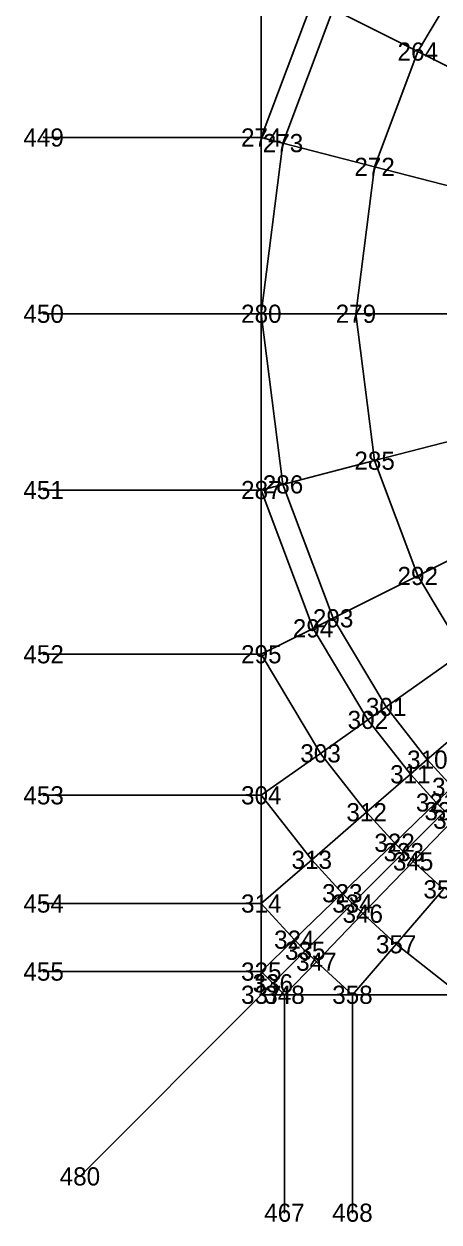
# Model space of a CAD drawing. Header units: metres. Extents: x -2.53 to 2.53, y -2.5 to 2.5.
# Drawn here: x -2.529 to -1.385, y -2.501 to 0.798 of the extents above; entities that cross this region are included whole.
import ezdxf
from ezdxf.enums import TextEntityAlignment as Align

# ---------------------------------------------------------------- set-up
doc = ezdxf.new("R2010")
doc.units = ezdxf.units.M

msp = doc.modelspace()

# ---------------------------------------------------------------- linework, layer by layer
at = {"layer": 'ESTRADOSSO'}
for p, q in [((-1.875, 0.9375, 2.07791), (-1.875, 0.485286, 2.227356)), ((-1.318007, 0.931972, 2.471139), (-1.443805, 0.721902, 2.471139)), ((-1.732311, 0.866156, 2.227356), (-1.875, 0.485286, 2.227356)), ((-1.677051, 0.838525, 2.279609), (-1.815188, 0.469805, 2.279609)), ((-1.443805, 0.721902, 2.471139), (-1.677051, 0.838525, 2.279609)), ((-1.443805, 0.721902, 2.471139), (-1.562729, 0.404464, 2.471139)), ((-1.185854, 0.592927, 2.637125), (-1.443805, 0.721902, 2.471139)), ((-1.875, 0.485286, 2.227356), (-2.475, 0.485286, 1.811111)), ((-1.815188, 0.469805, 2.279609), (-1.875, 0.485286, 2.227356)), ((-1.875, 0.485286, 2.227356), (-1.875, 0, 2.279609)), ((-1.815188, 0.469805, 2.279609), (-1.875, 0, 2.279609)), ((-1.562729, 0.404464, 2.471139), (-1.815188, 0.469805, 2.279609)), ((-1.562729, 0.404464, 2.471139), (-1.614223, 0, 2.471139)), ((-1.283532, 0.332202, 2.637125), (-1.562729, 0.404464, 2.471139)), ((-1.875, 0, 2.279609), (-2.475, 0, 1.875)), ((-1.614223, 0, 2.471139), (-1.875, 0, 2.279609)), ((-1.875, 0, 2.279609), (-1.815188, -0.469805, 2.279609)), ((-1.875, 0, 2.279609), (-1.875, -0.485286, 2.227356)), ((-1.325825, 0, 2.637125), (-1.614223, 0, 2.471139)), ((-1.614223, 0, 2.471139), (-1.562729, -0.404464, 2.471139)), ((-1.283532, -0.332202, 2.637125), (-1.562729, -0.404464, 2.471139)), ((-1.562729, -0.404464, 2.471139), (-1.815188, -0.469805, 2.279609)), ((-1.562729, -0.404464, 2.471139), (-1.443805, -0.721902, 2.471139)), ((-1.875, -0.485286, 2.227356), (-2.475, -0.485286, 1.811111)), ((-1.815188, -0.469805, 2.279609), (-1.875, -0.485286, 2.227356)), ((-1.875, -0.485286, 2.227356), (-1.732311, -0.866156, 2.227356)), ((-1.875, -0.485286, 2.227356), (-1.875, -0.9375, 2.07791)), ((-1.815188, -0.469805, 2.279609), (-1.677051, -0.838525, 2.279609)), ((-1.185854, -0.592927, 2.637125), (-1.443805, -0.721902, 2.471139)), ((-1.443805, -0.721902, 2.471139), (-1.677051, -0.838525, 2.279609)), ((-1.443805, -0.721902, 2.471139), (-1.318007, -0.931972, 2.471139)), ((-1.677051, -0.838525, 2.279609), (-1.732311, -0.866156, 2.227356)), ((-1.677051, -0.838525, 2.279609), (-1.530931, -1.082532, 2.279609)), ((-1.732311, -0.866156, 2.227356), (-1.875, -0.9375, 2.07791)), ((-1.732311, -0.866156, 2.227356), (-1.581376, -1.118202, 2.227356)), ((-1.875, -0.9375, 2.07791), (-2.475, -0.9375, 1.623798)), ((-1.875, -0.9375, 2.07791), (-1.711633, -1.210307, 2.07791)), ((-1.875, -0.9375, 2.07791), (-1.875, -1.325825, 1.854401)), ((-1.318007, -0.931972, 2.471139), (-1.530931, -1.082532, 2.279609)), ((-1.530931, -1.082532, 2.279609), (-1.581376, -1.118202, 2.227356)), ((-1.530931, -1.082532, 2.279609), (-1.417367, -1.227476, 2.279609)), ((-1.220238, -1.056757, 2.471139), (-1.417367, -1.227476, 2.279609)), ((-1.581376, -1.118202, 2.227356), (-1.711633, -1.210307, 2.07791)), ((-1.581376, -1.118202, 2.227356), (-1.46407, -1.267922, 2.227356)), ((-1.711633, -1.210307, 2.07791), (-1.875, -1.325825, 1.854401)), ((-1.711633, -1.210307, 2.07791), (-1.584664, -1.372359, 2.07791)), ((-1.417367, -1.227476, 2.279609), (-1.46407, -1.267922, 2.227356)), ((-1.417367, -1.227476, 2.279609), (-1.348602, -1.30265, 2.279609)), ((-1.46407, -1.267922, 2.227356), (-1.584664, -1.372359, 2.07791)), ((-1.46407, -1.267922, 2.227356), (-1.39304, -1.345573, 2.227356)), ((-1.348602, -1.30265, 2.279609), (-1.39304, -1.345573, 2.227356)), ((-1.875, -1.325825, 1.854401), (-2.475, -1.325825, 1.325825)), ((-1.875, -1.325825, 1.854401), (-1.735913, -1.503344, 1.854401)), ((-1.875, -1.325825, 1.854401), (-1.875, -1.623798, 1.599968)), ((-1.39304, -1.345573, 2.227356), (-1.507783, -1.456407, 2.07791)), ((-1.39304, -1.345573, 2.227356), (-1.369512, -1.369512, 2.227356)), ((-1.584664, -1.372359, 2.07791), (-1.735913, -1.503344, 1.854401)), ((-1.584664, -1.372359, 2.07791), (-1.507783, -1.456407, 2.07791)), ((-1.369512, -1.369512, 2.227356), (-1.482318, -1.482318, 2.07791)), ((-1.345573, -1.39304, 2.227356), (-1.456407, -1.507783, 2.07791)), ((-1.507783, -1.456407, 2.07791), (-1.651694, -1.595414, 1.854401)), ((-1.482318, -1.482318, 2.07791), (-1.623798, -1.623798, 1.854401)), ((-1.507783, -1.456407, 2.07791), (-1.482318, -1.482318, 2.07791)), ((-1.482318, -1.482318, 2.07791), (-1.456407, -1.507783, 2.07791)), ((-1.735913, -1.503344, 1.854401), (-1.875, -1.623798, 1.599968)), ((-1.735913, -1.503344, 1.854401), (-1.651694, -1.595414, 1.854401)), ((-1.456407, -1.507783, 2.07791), (-1.595414, -1.651694, 1.854401)), ((-1.456407, -1.507783, 2.07791), (-1.372359, -1.584664, 2.07791)), ((-1.651694, -1.595414, 1.854401), (-1.784033, -1.723244, 1.599968)), ((-1.651694, -1.595414, 1.854401), (-1.623798, -1.623798, 1.854401)), ((-1.372359, -1.584664, 2.07791), (-1.503344, -1.735913, 1.854401)), ((-1.875, -1.623798, 1.599968), (-2.475, -1.623798, 0.9375)), ((-1.875, -1.623798, 1.599968), (-1.784033, -1.723244, 1.599968)), ((-1.875, -1.623798, 1.599968), (-1.875, -1.811111, 1.384374)), ((-1.623798, -1.623798, 1.854401), (-1.753902, -1.753902, 1.599968)), ((-1.623798, -1.623798, 1.854401), (-1.595414, -1.651694, 1.854401)), ((-1.595414, -1.651694, 1.854401), (-1.723244, -1.784033, 1.599968)), ((-1.595414, -1.651694, 1.854401), (-1.503344, -1.735913, 1.854401)), ((-1.784033, -1.723244, 1.599968), (-1.875, -1.811111, 1.384374)), ((-1.784033, -1.723244, 1.599968), (-1.753902, -1.753902, 1.599968)), ((-1.503344, -1.735913, 1.854401), (-1.623798, -1.875, 1.599968)), ((-1.503344, -1.735913, 1.854401), (-1.325825, -1.875, 1.854401)), ((-1.753902, -1.753902, 1.599968), (-1.843332, -1.843332, 1.384374)), ((-1.753902, -1.753902, 1.599968), (-1.723244, -1.784033, 1.599968)), ((-1.875, -1.811111, 1.384374), (-2.475, -1.811111, 0.485286)), ((-1.875, -1.811111, 1.384374), (-1.843332, -1.843332, 1.384374)), ((-1.875, -1.811111, 1.384374), (-1.875, -1.875, 1.29653)), ((-1.723244, -1.784033, 1.599968), (-1.811111, -1.875, 1.384374)), ((-1.723244, -1.784033, 1.599968), (-1.623798, -1.875, 1.599968)), ((-1.843332, -1.843332, 1.384374), (-1.875, -1.875, 1.29653)), ((-1.843332, -1.843332, 1.384374), (-1.811111, -1.875, 1.384374)), ((-1.875, -1.875, 1.29653), (-2.375, -2.375)), ((-1.875, -1.875, 1.29653), (-1.811111, -1.875, 1.384374)), ((-1.811111, -1.875, 1.384374), (-1.623798, -1.875, 1.599968)), ((-1.811111, -1.875, 1.384374), (-1.811111, -2.475, 0.485286)), ((-1.623798, -1.875, 1.599968), (-1.325825, -1.875, 1.854401)), ((-1.623798, -1.875, 1.599968), (-1.623798, -2.475, 0.9375))]:
    msp.add_line(p, q, dxfattribs=at)
at = {"layer": 'EXTERNAL'}
for p in [(-2.475, 0.485286, -1.188889), (-2.475, 0, -1.125), (-2.475, -0.485286, -1.188889), (-2.475, -0.9375, -1.376202), (-2.475, -1.325825, -1.674175), (-2.475, -1.623798, -2.0625), (-2.475, -1.811111, -2.514714), (-2.375, -2.375, -3), (-1.811111, -2.475, -2.514714), (-1.623798, -2.475, -2.0625)]:
    msp.add_point(p, dxfattribs=at)
at = {"layer": 'fz'}
for p, q in [((-1.443805, 0.721902, 2.471139), (-1.443805, 0.721902, 5.167139)), ((-2.475, 0.485286, 1.811111), (-2.475, 0.485286, 1.811111)), ((-1.875, 0.485286, 2.227356), (-1.875, 0.485286, 3.335356)), ((-1.815188, 0.469805, 2.279609), (-1.815188, 0.469805, 4.611609)), ((-1.562729, 0.404464, 2.471139), (-1.562729, 0.404464, 5.909139)), ((-2.475, 0, 1.875), (-2.475, 0, 1.875)), ((-1.875, 0, 2.279609), (-1.875, 0, 4.977609)), ((-1.614223, 0, 2.471139), (-1.614223, 0, 6.223139)), ((-1.562729, -0.404464, 2.471139), (-1.562729, -0.404464, 5.909139)), ((-2.475, -0.485286, 1.811111), (-2.475, -0.485286, 1.811111)), ((-1.875, -0.485286, 2.227356), (-1.875, -0.485286, 3.335356)), ((-1.815188, -0.469805, 2.279609), (-1.815188, -0.469805, 4.611609)), ((-1.443805, -0.721902, 2.471139), (-1.443805, -0.721902, 5.167139)), ((-1.677051, -0.838525, 2.279609), (-1.677051, -0.838525, 4.229609)), ((-1.732311, -0.866156, 2.227356), (-1.732311, -0.866156, 3.559356)), ((-2.475, -0.9375, 1.623798), (-2.475, -0.9375, 1.623798)), ((-1.875, -0.9375, 2.07791), (-1.875, -0.9375, 3.77191)), ((-1.530931, -1.082532, 2.279609), (-1.530931, -1.082532, 3.629609)), ((-1.581376, -1.118202, 2.227356), (-1.581376, -1.118202, 3.425356)), ((-1.711633, -1.210307, 2.07791), (-1.711633, -1.210307, 3.93191)), ((-1.417367, -1.227476, 2.279609), (-1.417367, -1.227476, 3.105609)), ((-1.46407, -1.267922, 2.227356), (-1.46407, -1.267922, 2.959356)), ((-2.475, -1.325825, 1.325825), (-2.475, -1.325825, 1.325825)), ((-1.875, -1.325825, 1.854401), (-1.875, -1.325825, 3.430401)), ((-1.39304, -1.345573, 2.227356), (-1.39304, -1.345573, 2.571356)), ((-1.584664, -1.372359, 2.07791), (-1.584664, -1.372359, 3.49391)), ((-1.507783, -1.456407, 2.07791), (-1.507783, -1.456407, 2.74391)), ((-1.482318, -1.482318, 2.07791), (-1.482318, -1.482318, 2.39991)), ((-1.735913, -1.503344, 1.854401), (-1.735913, -1.503344, 3.400401)), ((-1.456407, -1.507783, 2.07791), (-1.456407, -1.507783, 2.74391)), ((-1.651694, -1.595414, 1.854401), (-1.651694, -1.595414, 2.748401)), ((-2.475, -1.623798, 0.9375), (-2.475, -1.623798, 0.9375)), ((-1.875, -1.623798, 1.599968), (-1.875, -1.623798, 2.585968)), ((-1.623798, -1.623798, 1.854401), (-1.623798, -1.623798, 2.286401)), ((-1.595414, -1.651694, 1.854401), (-1.595414, -1.651694, 2.748401)), ((-1.784033, -1.723244, 1.599968), (-1.784033, -1.723244, 2.343968)), ((-1.503344, -1.735913, 1.854401), (-1.503344, -1.735913, 3.400401)), ((-1.753902, -1.753902, 1.599968), (-1.753902, -1.753902, 2.041968)), ((-2.475, -1.811111, 0.485286), (-2.475, -1.811111, 0.485286)), ((-1.875, -1.811111, 1.384374), (-1.875, -1.811111, 1.684374)), ((-1.723244, -1.784033, 1.599968), (-1.723244, -1.784033, 2.343968)), ((-1.843332, -1.843332, 1.384374), (-1.843332, -1.843332, 1.634374)), ((-1.875, -1.875, 1.29653), (-1.875, -1.875, 1.34053)), ((-1.811111, -1.875, 1.384374), (-1.811111, -1.875, 1.684374)), ((-1.623798, -1.875, 1.599968), (-1.623798, -1.875, 2.585968)), ((-2.375, -2.375), (-2.375, -2.375)), ((-1.811111, -2.475, 0.485286), (-1.811111, -2.475, 0.485286)), ((-1.623798, -2.475, 0.9375), (-1.623798, -2.475, 0.9375))]:
    msp.add_line(p, q, dxfattribs=at)
at = {"layer": 'INTERNAL'}
for p in [(-1.443805, 0.721902, 2.103696), (-1.875, 0.485286, 1.811111), (-1.815188, 0.469805, 1.875), (-1.562729, 0.404464, 2.103696), (-1.875, 0, 1.875), (-1.614223, 0, 2.103696), (-1.562729, -0.404464, 2.103696), (-1.875, -0.485286, 1.811111), (-1.815188, -0.469805, 1.875), (-1.443805, -0.721902, 2.103696), (-1.677051, -0.838525, 1.875), (-1.732311, -0.866156, 1.811111), (-1.875, -0.9375, 1.623798), (-1.530931, -1.082532, 1.875), (-1.581376, -1.118202, 1.811111), (-1.711633, -1.210307, 1.623798), (-1.417367, -1.227476, 1.875), (-1.46407, -1.267922, 1.811111), (-1.875, -1.325825, 1.325825), (-1.39304, -1.345573, 1.811111), (-1.584664, -1.372359, 1.623798), (-1.507783, -1.456407, 1.623798), (-1.482318, -1.482318, 1.623798), (-1.735913, -1.503344, 1.325825), (-1.456407, -1.507783, 1.623798), (-1.651694, -1.595414, 1.325825), (-1.875, -1.623798, 0.9375), (-1.623798, -1.623798, 1.325825), (-1.595414, -1.651694, 1.325825), (-1.784033, -1.723244, 0.9375), (-1.503344, -1.735913, 1.325825), (-1.753902, -1.753902, 0.9375), (-1.875, -1.811111, 0.485286), (-1.723244, -1.784033, 0.9375), (-1.843332, -1.843332, 0.485286), (-1.875, -1.875), (-1.811111, -1.875, 0.485286), (-1.623798, -1.875, 0.9375)]:
    msp.add_point(p, dxfattribs=at)
at = {"layer": 'INTRADOSSO'}
for p, q in [((-1.875, 0.9375, 1.623798), (-1.875, 0.485286, 1.811111)), ((-1.318007, 0.931972, 2.103696), (-1.443805, 0.721902, 2.103696)), ((-1.732311, 0.866156, 1.811111), (-1.875, 0.485286, 1.811111)), ((-1.677051, 0.838525, 1.875), (-1.815188, 0.469805, 1.875)), ((-1.443805, 0.721902, 2.103696), (-1.677051, 0.838525, 1.875)), ((-1.443805, 0.721902, 2.103696), (-1.562729, 0.404464, 2.103696)), ((-1.185854, 0.592927, 2.296397), (-1.443805, 0.721902, 2.103696)), ((-1.875, 0.485286, 1.811111), (-2.475, 0.485286, -1.188889)), ((-1.815188, 0.469805, 1.875), (-1.875, 0.485286, 1.811111)), ((-1.875, 0.485286, 1.811111), (-1.875, 0, 1.875)), ((-1.815188, 0.469805, 1.875), (-1.875, 0, 1.875)), ((-1.562729, 0.404464, 2.103696), (-1.815188, 0.469805, 1.875)), ((-1.562729, 0.404464, 2.103696), (-1.614223, 0, 2.103696)), ((-1.283532, 0.332202, 2.296397), (-1.562729, 0.404464, 2.103696)), ((-1.875, 0, 1.875), (-2.475, 0, -1.125)), ((-1.614223, 0, 2.103696), (-1.875, 0, 1.875)), ((-1.875, 0, 1.875), (-1.815188, -0.469805, 1.875)), ((-1.875, 0, 1.875), (-1.875, -0.485286, 1.811111)), ((-1.325825, 0, 2.296397), (-1.614223, 0, 2.103696)), ((-1.614223, 0, 2.103696), (-1.562729, -0.404464, 2.103696)), ((-1.283532, -0.332202, 2.296397), (-1.562729, -0.404464, 2.103696)), ((-1.562729, -0.404464, 2.103696), (-1.815188, -0.469805, 1.875)), ((-1.562729, -0.404464, 2.103696), (-1.443805, -0.721902, 2.103696)), ((-1.875, -0.485286, 1.811111), (-2.475, -0.485286, -1.188889)), ((-1.815188, -0.469805, 1.875), (-1.875, -0.485286, 1.811111)), ((-1.875, -0.485286, 1.811111), (-1.732311, -0.866156, 1.811111)), ((-1.875, -0.485286, 1.811111), (-1.875, -0.9375, 1.623798)), ((-1.815188, -0.469805, 1.875), (-1.677051, -0.838525, 1.875)), ((-1.185854, -0.592927, 2.296397), (-1.443805, -0.721902, 2.103696)), ((-1.443805, -0.721902, 2.103696), (-1.677051, -0.838525, 1.875)), ((-1.443805, -0.721902, 2.103696), (-1.318007, -0.931972, 2.103696)), ((-1.677051, -0.838525, 1.875), (-1.732311, -0.866156, 1.811111)), ((-1.677051, -0.838525, 1.875), (-1.530931, -1.082532, 1.875)), ((-1.732311, -0.866156, 1.811111), (-1.875, -0.9375, 1.623798)), ((-1.732311, -0.866156, 1.811111), (-1.581376, -1.118202, 1.811111)), ((-1.875, -0.9375, 1.623798), (-2.475, -0.9375, -1.376202)), ((-1.875, -0.9375, 1.623798), (-1.711633, -1.210307, 1.623798)), ((-1.875, -0.9375, 1.623798), (-1.875, -1.325825, 1.325825)), ((-1.318007, -0.931972, 2.103696), (-1.530931, -1.082532, 1.875)), ((-1.530931, -1.082532, 1.875), (-1.581376, -1.118202, 1.811111)), ((-1.530931, -1.082532, 1.875), (-1.417367, -1.227476, 1.875)), ((-1.220238, -1.056757, 2.103696), (-1.417367, -1.227476, 1.875)), ((-1.581376, -1.118202, 1.811111), (-1.711633, -1.210307, 1.623798)), ((-1.581376, -1.118202, 1.811111), (-1.46407, -1.267922, 1.811111)), ((-1.711633, -1.210307, 1.623798), (-1.875, -1.325825, 1.325825)), ((-1.711633, -1.210307, 1.623798), (-1.584664, -1.372359, 1.623798)), ((-1.417367, -1.227476, 1.875), (-1.46407, -1.267922, 1.811111)), ((-1.417367, -1.227476, 1.875), (-1.348602, -1.30265, 1.875)), ((-1.46407, -1.267922, 1.811111), (-1.584664, -1.372359, 1.623798)), ((-1.46407, -1.267922, 1.811111), (-1.39304, -1.345573, 1.811111)), ((-1.348602, -1.30265, 1.875), (-1.39304, -1.345573, 1.811111)), ((-1.875, -1.325825, 1.325825), (-2.475, -1.325825, -1.674175)), ((-1.875, -1.325825, 1.325825), (-1.735913, -1.503344, 1.325825)), ((-1.875, -1.325825, 1.325825), (-1.875, -1.623798, 0.9375)), ((-1.39304, -1.345573, 1.811111), (-1.507783, -1.456407, 1.623798)), ((-1.39304, -1.345573, 1.811111), (-1.369512, -1.369512, 1.811111)), ((-1.584664, -1.372359, 1.623798), (-1.735913, -1.503344, 1.325825)), ((-1.584664, -1.372359, 1.623798), (-1.507783, -1.456407, 1.623798)), ((-1.369512, -1.369512, 1.811111), (-1.482318, -1.482318, 1.623798)), ((-1.345573, -1.39304, 1.811111), (-1.456407, -1.507783, 1.623798)), ((-1.507783, -1.456407, 1.623798), (-1.651694, -1.595414, 1.325825)), ((-1.482318, -1.482318, 1.623798), (-1.623798, -1.623798, 1.325825)), ((-1.507783, -1.456407, 1.623798), (-1.482318, -1.482318, 1.623798)), ((-1.482318, -1.482318, 1.623798), (-1.456407, -1.507783, 1.623798)), ((-1.735913, -1.503344, 1.325825), (-1.875, -1.623798, 0.9375)), ((-1.735913, -1.503344, 1.325825), (-1.651694, -1.595414, 1.325825)), ((-1.456407, -1.507783, 1.623798), (-1.595414, -1.651694, 1.325825)), ((-1.456407, -1.507783, 1.623798), (-1.372359, -1.584664, 1.623798)), ((-1.651694, -1.595414, 1.325825), (-1.784033, -1.723244, 0.9375)), ((-1.651694, -1.595414, 1.325825), (-1.623798, -1.623798, 1.325825)), ((-1.372359, -1.584664, 1.623798), (-1.503344, -1.735913, 1.325825)), ((-1.875, -1.623798, 0.9375), (-2.475, -1.623798, -2.0625)), ((-1.875, -1.623798, 0.9375), (-1.784033, -1.723244, 0.9375)), ((-1.875, -1.623798, 0.9375), (-1.875, -1.811111, 0.485286)), ((-1.623798, -1.623798, 1.325825), (-1.753902, -1.753902, 0.9375)), ((-1.623798, -1.623798, 1.325825), (-1.595414, -1.651694, 1.325825)), ((-1.595414, -1.651694, 1.325825), (-1.723244, -1.784033, 0.9375)), ((-1.595414, -1.651694, 1.325825), (-1.503344, -1.735913, 1.325825)), ((-1.784033, -1.723244, 0.9375), (-1.875, -1.811111, 0.485286)), ((-1.784033, -1.723244, 0.9375), (-1.753902, -1.753902, 0.9375)), ((-1.503344, -1.735913, 1.325825), (-1.623798, -1.875, 0.9375)), ((-1.503344, -1.735913, 1.325825), (-1.325825, -1.875, 1.325825)), ((-1.753902, -1.753902, 0.9375), (-1.843332, -1.843332, 0.485286)), ((-1.753902, -1.753902, 0.9375), (-1.723244, -1.784033, 0.9375)), ((-1.875, -1.811111, 0.485286), (-2.475, -1.811111, -2.514714)), ((-1.875, -1.811111, 0.485286), (-1.843332, -1.843332, 0.485286)), ((-1.875, -1.811111, 0.485286), (-1.875, -1.875)), ((-1.723244, -1.784033, 0.9375), (-1.811111, -1.875, 0.485286)), ((-1.723244, -1.784033, 0.9375), (-1.623798, -1.875, 0.9375)), ((-1.843332, -1.843332, 0.485286), (-1.875, -1.875)), ((-1.843332, -1.843332, 0.485286), (-1.811111, -1.875, 0.485286)), ((-1.875, -1.875), (-2.375, -2.375, -3)), ((-1.875, -1.875), (-1.811111, -1.875, 0.485286)), ((-1.811111, -1.875, 0.485286), (-1.623798, -1.875, 0.9375)), ((-1.811111, -1.875, 0.485286), (-1.811111, -2.475, -2.514714)), ((-1.623798, -1.875, 0.9375), (-1.325825, -1.875, 1.325825)), ((-1.623798, -1.875, 0.9375), (-1.623798, -2.475, -2.0625))]:
    msp.add_line(p, q, dxfattribs=at)

# ---------------------------------------------------------------- texts
at = {"layer": 'ID-NODES'}
for s, p in [('264', (-1.443805, 0.721902, 2.103696)), ('449', (-2.475, 0.485286, -1.188889)), ('274', (-1.875, 0.485286, 1.811111)), ('273', (-1.815188, 0.469805, 1.875)), ('272', (-1.562729, 0.404464, 2.103696)), ('450', (-2.475, 0, -1.125)), ('280', (-1.875, 0, 1.875)), ('279', (-1.614223, 0, 2.103696)), ('285', (-1.562729, -0.404464, 2.103696)), ('451', (-2.475, -0.485286, -1.188889)), ('287', (-1.875, -0.485286, 1.811111)), ('286', (-1.815188, -0.469805, 1.875)), ('292', (-1.443805, -0.721902, 2.103696)), ('293', (-1.677051, -0.838525, 1.875)), ('294', (-1.732311, -0.866156, 1.811111)), ('452', (-2.475, -0.9375, -1.376202)), ('295', (-1.875, -0.9375, 1.623798)), ('301', (-1.530931, -1.082532, 1.875)), ('302', (-1.581376, -1.118202, 1.811111)), ('303', (-1.711633, -1.210307, 1.623798)), ('310', (-1.417367, -1.227476, 1.875)), ('311', (-1.46407, -1.267922, 1.811111)), ('320', (-1.348602, -1.30265, 1.875)), ('453', (-2.475, -1.325825, -1.674175)), ('304', (-1.875, -1.325825, 1.325825)), ('312', (-1.584664, -1.372359, 1.623798)), ('321', (-1.39304, -1.345573, 1.811111)), ('332', (-1.369512, -1.369512, 1.811111)), ('344', (-1.345573, -1.39304, 1.811111)), ('322', (-1.507783, -1.456407, 1.623798)), ('313', (-1.735913, -1.503344, 1.325825)), ('333', (-1.482318, -1.482318, 1.623798)), ('345', (-1.456407, -1.507783, 1.623798)), ('323', (-1.651694, -1.595414, 1.325825)), ('356', (-1.372359, -1.584664, 1.623798)), ('454', (-2.475, -1.623798, -2.0625)), ('314', (-1.875, -1.623798, 0.9375)), ('334', (-1.623798, -1.623798, 1.325825)), ('346', (-1.595414, -1.651694, 1.325825)), ('324', (-1.784033, -1.723244, 0.9375)), ('357', (-1.503344, -1.735913, 1.325825)), ('335', (-1.753902, -1.753902, 0.9375)), ('347', (-1.723244, -1.784033, 0.9375)), ('455', (-2.475, -1.811111, -2.514714)), ('325', (-1.875, -1.811111, 0.485286)), ('336', (-1.843332, -1.843332, 0.485286)), ('337', (-1.875, -1.875)), ('348', (-1.811111, -1.875, 0.485286)), ('358', (-1.623798, -1.875, 0.9375)), ('480', (-2.375, -2.375, -3)), ('467', (-1.811111, -2.475, -2.514714)), ('468', (-1.623798, -2.475, -2.0625))]:
    msp.add_text(s, height=0.05, dxfattribs=at).set_placement(p, align=Align.MIDDLE_CENTER)

doc.saveas('drawing.dxf')
